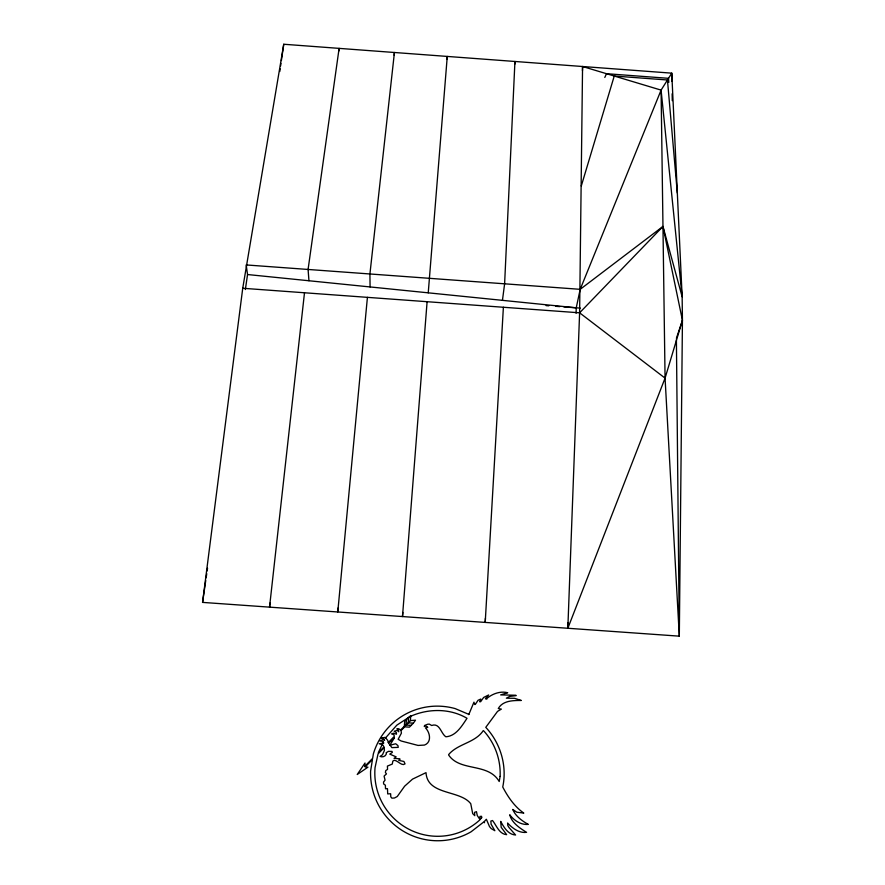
<?xml version="1.0" encoding="UTF-8"?>
<svg xmlns="http://www.w3.org/2000/svg" width="885" height="885" viewBox="0 0 885 885"><rect width="100%" height="100%" fill="white"/><g stroke="black" fill="none" stroke-linecap="round" stroke-linejoin="round"><path stroke-width="1.33" d="M242.733 288.267L579.609 312.814L662.965 226.449L682.147 296.774L661.084 90.115L582.562 66.508L579.609 312.814L567.838 628.273L665.066 378.127L682.435 320.315L682.147 296.774L671.77 73.156L283.753 44.25L242.733 288.267L202.565 602.397L679.315 636.16L682.435 320.315L662.965 226.449L580.195 289.329L576.235 307.814L576.091 313.268M567.838 628.273L567.982 622.763M582.452 70.623L582.562 66.508M428.24 292.824L447.268 56.43L447.047 59.173M485.423 618.272L485.212 622.42L503.388 307.261M514.793 64.229L514.937 61.474L504.616 283.808L502.448 300.336M404.279 726.806L410.386 720.611L410.762 715.545L404.722 721.087L404.323 726.264L400.739 729.893M406.414 719.936L406.027 725.025L411.171 725.39M408.593 717.735L408.206 722.813L413.35 723.178L415.519 720.18L410.386 720.611M427.101 301.708L402.487 616.557L402.819 612.442M367.419 297.349L337.771 611.978L338.192 607.862M394.157 55.235L394.433 52.492L369.919 273.974L370.085 286.939M304.495 292.769L269.538 607.143L270.047 603.039M338.778 51.12L339.11 48.376L308.08 269.449L308.953 280.755M202.565 602.397L205.751 580.516M206.15 577.783L206.747 573.679M207.145 570.947L207.544 568.203M279.793 71.486L280.18 68.764M280.578 66.043L280.976 63.322M281.375 60.589L283.753 44.25M245.355 289.528L247.546 274.538L246.174 264.936L580.195 289.329L661.084 90.115L671.77 73.156L671.925 81.409M581.29 185.983L614.245 76.033L667.456 79.993L677.335 193.063M676.394 338.313L682.435 320.315M468.751 714.637L473.962 702.17L474.67 704.46L475.289 704.427L478.033 700.289L480.765 699.061L479.692 701.783L480.632 701.728L483.641 697.457L488.631 694.979L485.367 698.785L486.783 699.139L487.226 698.154C492.812 693.597 500.534 690.886 507.691 692.723L500.656 694.902L515.789 695.245L516.232 695.621L509.76 696.395L506.375 698.177L514.528 698.298L521.265 700.478C513.134 700.466 502.89 700.478 498.277 708.531L501.352 709.117L497.536 711.396L485.776 727.348C500.534 743.09 507.293 765.824 502.735 786.997C507.857 796.843 514.539 806.655 523.798 813.083L516.829 812.22L512.747 809.443C515.512 816.158 522.062 820.959 528.301 824.4C520.933 825.13 513.997 820.439 509.716 814.753C511.685 822.773 519.838 828.172 526.575 832.342C519.185 833.338 512.282 828.183 507.614 823.028L507.813 825.572L509.052 827.563L515.59 835.009C508.056 834.533 503.853 827.265 500.711 821.391L501.187 827.309L506.64 834.655C499.184 834.112 496.507 825.473 492.536 820.528L490.854 821.07L491.087 824.167L494.848 830.705L491.23 828.614L489.493 826.557L486.363 819.267L484.372 821.49L484.46 822.696L483.697 822.01L471.119 831.767A67.349 66.895 72.9 0 1 370.583 771.189L372.452 759.551L365.14 766.974L367.939 767.173L357.23 774.486L365.018 763.025L364.72 766.399L372.64 758.368L373.37 753.876A67.349 66.895 72.9 0 1 455.144 708.586L468.862 714.394M604.809 77.438L606.479 73.698L668.518 78.322L668.817 82.371M382.165 744.606L378.326 752.604L384.001 746.863L382.751 744.849L379.189 743.732L383.802 743.035L382.486 741.32L379.897 740.944L382.94 739.628L384.61 740.38L383.836 738.676L381.468 738.19L385.119 737.338L387.696 740.314L388.338 742.659M382.984 743.013L383.482 742.039M385.661 737.791L396.834 725.147L409.268 717.06M413.35 723.178L409.423 727.16L404.733 726.828L401.027 730.59L401.414 733.134L398.139 739.285L401.148 740.988L418.074 745.436L424.468 745.07C432.035 742.238 429.999 732.415 425.475 727.89L427.411 727.459C429.026 727.835 425.22 724.915 424.291 726.53L424.579 725.479L427.754 724.218L429.336 724.129L431.637 725.479C439.9 722.536 440.852 733.621 445.885 736.796C456.107 736.043 461.859 725.966 467.014 718.299C450.045 708.243 428.528 708.387 410.717 716.242M388.294 742.504L394.312 736.42L393.902 734.694L391.568 733.908L393.648 733.178L396.48 734.207L396.403 732.592L394.234 731.22L397.221 730.39L398.704 731.762L398.637 730.313L396.856 728.82L398.549 728.72L400.816 729.992M546.056 305.613L548.8 305.812M555.658 306.31L559.774 306.608M563.889 306.907L580.339 308.113M247.546 274.538L576.235 307.814M579.609 312.814L665.066 378.127L679.315 636.16L676.406 339.696M672.146 93.788L672.268 100.669M661.084 90.115L665.066 378.127M386.38 752.604C386.811 755.923 382.807 757.715 380.063 756.421L382.475 754.761L384.411 750.447L384.245 747.604L378.05 753.876L375.041 767.682A63.067 62.647 72.8 0 0 479.482 820.229L480.002 819.621L477.269 815.528L476.473 811.656L474.537 812.375L474.769 815.671L472.701 813.647L470.754 803.724C459.934 789.708 427.389 795.515 426.006 772.649L412.532 779.121L404.622 786.201L397.276 796.5L394.489 798.005L391.878 798.159L390.783 796.81L390.639 793.745L387.707 793.922L387.464 788.646L385.517 788.767L385.362 785.161L383.625 783.955L383.537 782.019L385.063 780.183L384.079 776.079L386.468 773.888L385.395 772.483L385.772 770.581L387.564 769.364L387.409 766.089L392.287 764.076L392.84 761.1L394.157 760.281C397.741 760.381 401.956 766.587 405.042 763.877L403.936 761.465L398.726 760.37L400.097 759.197L399.655 758.821L394.068 758.345L396.148 756.852L389.754 754.12L392.298 752.438L392.055 751.42L388.46 751.354L386.38 752.604M500.113 776.422L499.206 781.499C488.089 762.461 460.222 771.974 448.684 755.093L448.651 754.551C457.987 743.511 475.101 742.969 483.287 730.579L484.073 731.264A63.067 62.647 72.8 0 1 500.113 776.422M394.378 737.847L389.854 745.281L395.683 743.765L397.94 745.59L398.239 747.36L391.889 747.626L388.626 743.157L394.378 737.847M481.661 817.663L480.157 819.433L479.935 816.413L481.562 816.313L481.672 817.718"/></g></svg>
